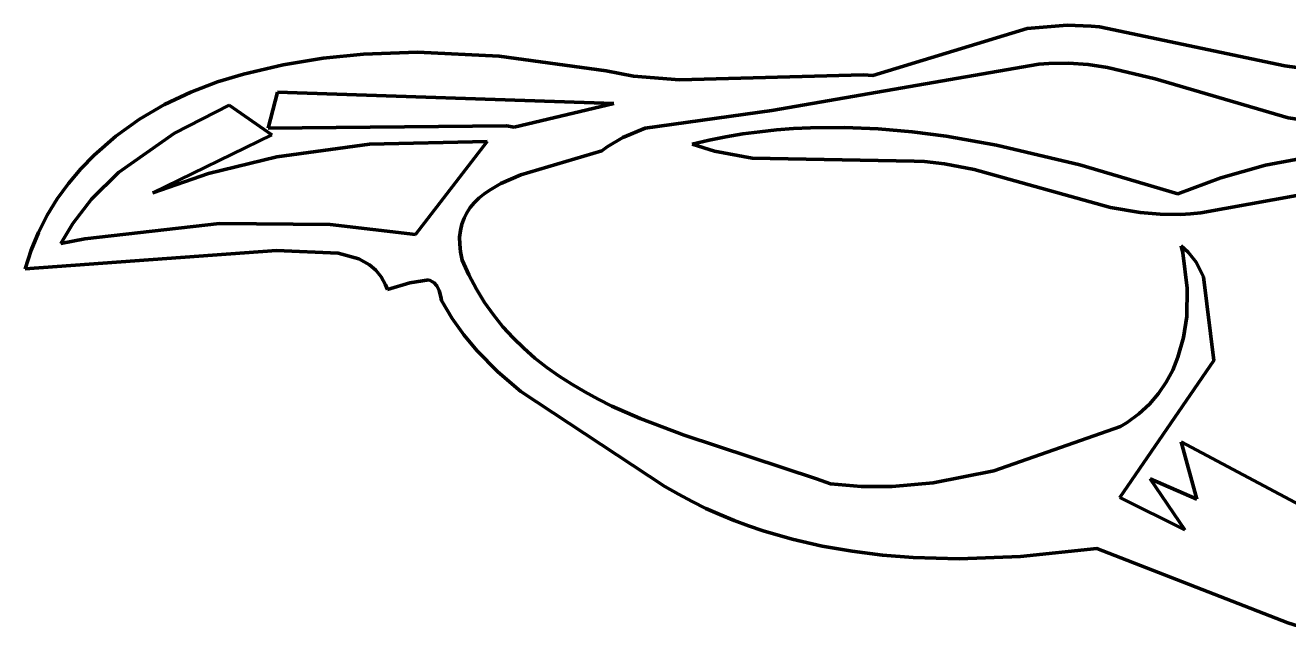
# Model space of a CAD drawing. Header units: millimetres. Extents: x 0 to 10.4, y 0 to 10.4.
# Drawn here: x 6.023 to 6.88, y 6.699 to 7.117 of the extents above; entities that cross this region are included whole.
import ezdxf

# ---------------------------------------------------------------- set-up
doc = ezdxf.new("R2010")
doc.units = ezdxf.units.MM
doc.layers.add('color#2b2b2bff', color=7, linetype='CONTINUOUS', lineweight=100)
doc.layers.add('color#fdfdfdff', color=7, linetype='CONTINUOUS', lineweight=100)

msp = doc.modelspace()

# ---------------------------------------------------------------- linework, layer by layer
at = {"layer": 'color#2b2b2bff'}
for p, q in [((6.70266, 7.11435), (6.72977, 7.11662)), ((6.72977, 7.11662), (6.74622, 7.11604)), ((6.74622, 7.11604), (6.75174, 7.11547)), ((6.75174, 7.11547), (6.8776, 7.08918)), ((6.59807, 7.08264), (6.70266, 7.11435)), ((6.25246, 7.097), (6.2892, 7.09828)), ((6.2892, 7.09828), (6.34441, 7.09571)), ((6.17113, 7.08347), (6.19794, 7.08977)), ((6.19794, 7.08977), (6.22508, 7.09424)), ((6.22508, 7.09424), (6.25246, 7.097)), ((6.34441, 7.09571), (6.41716, 7.08562)), ((6.71063, 7.09022), (6.52949, 7.05871)), ((6.71741, 7.09074), (6.71063, 7.09022)), ((6.73085, 7.09087), (6.71741, 7.09074)), ((6.74412, 7.08993), (6.73085, 7.09087)), ((6.75725, 7.08805), (6.74412, 7.08993)), ((6.8776, 7.08918), (6.9177, 7.08349)), ((6.15348, 7.07818), (6.17113, 7.08347)), ((6.41716, 7.08562), (6.43571, 7.08212)), ((6.43571, 7.08212), (6.46677, 7.07967)), ((6.46677, 7.07967), (6.59181, 7.08306)), ((6.59181, 7.08306), (6.59807, 7.08264)), ((6.78965, 7.08035), (6.75725, 7.08805)), ((6.13524, 7.07135), (6.15348, 7.07818)), ((6.87987, 7.05393), (6.78965, 7.08035)), ((6.11752, 7.06291), (6.13524, 7.07135)), ((6.1941, 7.07116), (6.18789, 7.04688)), ((6.42236, 7.06358), (6.1941, 7.07116)), ((6.3548, 7.04759), (6.42236, 7.06358)), ((6.10055, 7.05292), (6.11752, 7.06291)), ((6.16135, 7.06236), (6.12426, 7.04347)), ((6.1902, 7.04225), (6.16135, 7.06236)), ((6.52949, 7.05871), (6.4435, 7.04679)), ((6.08455, 7.04146), (6.10055, 7.05292)), ((6.18789, 7.04688), (6.34954, 7.04846)), ((6.34954, 7.04846), (6.3548, 7.04759)), ((6.4435, 7.04679), (6.4284, 7.04047)), ((6.53276, 7.04565), (6.54425, 7.04653)), ((6.54425, 7.04653), (6.55575, 7.04708)), ((6.55575, 7.04708), (6.57875, 7.04728)), ((6.57875, 7.04728), (6.60176, 7.04632)), ((6.60176, 7.04632), (6.62474, 7.04432)), ((6.89967, 7.05098), (6.87987, 7.05393)), ((6.06974, 7.02857), (6.08455, 7.04146)), ((6.12426, 7.04347), (6.08625, 7.01672)), ((6.10958, 7.00298), (6.1902, 7.04225)), ((6.3363, 7.03785), (6.25654, 7.03601)), ((6.28783, 6.97476), (6.3363, 7.03785)), ((6.4284, 7.04047), (6.41769, 7.03405)), ((6.47554, 7.03597), (6.48694, 7.03865)), ((6.48694, 7.03865), (6.49837, 7.04095)), ((6.49837, 7.04095), (6.50982, 7.04287)), ((6.50982, 7.04287), (6.52128, 7.04443)), ((6.52128, 7.04443), (6.53276, 7.04565)), ((6.62474, 7.04432), (6.64768, 7.04137)), ((6.64768, 7.04137), (6.68193, 7.03538)), ((6.25654, 7.03601), (6.19362, 7.02746)), ((6.41425, 7.03155), (6.40196, 7.02779)), ((6.41769, 7.03405), (6.41425, 7.03155)), ((6.49062, 7.03115), (6.47554, 7.03597)), ((6.51621, 7.02652), (6.49062, 7.03115)), ((6.68193, 7.03538), (6.73845, 7.02202)), ((6.06065, 7.01922), (6.06974, 7.02857)), ((6.19362, 7.02746), (6.14734, 7.0161)), ((6.40196, 7.02779), (6.3592, 7.01517)), ((6.62615, 7.0245), (6.51621, 7.02652)), ((6.63301, 7.02411), (6.62615, 7.0245)), ((6.6466, 7.02257), (6.63301, 7.02411)), ((6.66675, 7.01875), (6.6466, 7.02257)), ((6.73845, 7.02202), (6.80486, 7.00231)), ((6.83422, 7.01321), (6.86433, 7.02164)), ((6.86433, 7.02164), (6.90277, 7.02883)), ((6.05225, 7.00928), (6.06065, 7.01922)), ((6.08625, 7.01672), (6.06797, 6.99864)), ((6.14734, 7.0161), (6.10958, 7.00298)), ((6.3592, 7.01517), (6.34573, 7.00931)), ((6.75936, 6.99311), (6.66675, 7.01875)), ((6.80486, 7.00231), (6.83422, 7.01321)), ((6.04461, 6.99878), (6.05225, 7.00928)), ((6.33768, 7.00464), (6.33402, 7.00203)), ((6.34573, 7.00931), (6.33768, 7.00464)), ((6.93703, 7.01033), (6.82064, 6.98939)), ((6.0378, 6.98773), (6.04461, 6.99878)), ((6.06797, 6.99864), (6.05527, 6.98223)), ((6.32761, 6.99621), (6.32491, 6.99297)), ((6.33066, 6.99923), (6.32761, 6.99621)), ((6.33402, 7.00203), (6.33066, 6.99923)), ((6.03188, 6.97614), (6.0378, 6.98773)), ((6.32259, 6.98949), (6.32068, 6.98576)), ((6.32491, 6.99297), (6.32259, 6.98949)), ((6.77947, 6.98965), (6.75936, 6.99311)), ((6.79303, 6.98843), (6.77947, 6.98965)), ((6.80674, 6.98829), (6.79303, 6.98843)), ((6.81367, 6.98867), (6.80674, 6.98829)), ((6.82064, 6.98939), (6.81367, 6.98867)), ((6.05527, 6.98223), (6.04706, 6.96867)), ((6.06345, 6.97173), (6.15468, 6.9821)), ((6.15468, 6.9821), (6.2298, 6.98154)), ((6.2298, 6.98154), (6.28783, 6.97476)), ((6.31921, 6.98177), (6.31821, 6.9775)), ((6.32068, 6.98576), (6.31921, 6.98177)), ((6.02693, 6.96405), (6.03188, 6.97614)), ((6.04706, 6.96867), (6.06345, 6.97173)), ((6.31821, 6.9775), (6.31771, 6.97294)), ((6.31771, 6.97294), (6.31774, 6.96807)), ((6.023, 6.95146), (6.02693, 6.96405)), ((6.19344, 6.9639), (6.023, 6.95146)), ((6.23532, 6.96196), (6.19344, 6.9639)), ((6.24926, 6.95825), (6.23532, 6.96196)), ((6.31774, 6.96807), (6.31834, 6.96289)), ((6.31834, 6.96289), (6.31953, 6.95737)), ((6.80833, 6.96222), (6.80729, 6.96694)), ((6.80729, 6.96694), (6.81198, 6.96282)), ((6.81139, 6.93819), (6.80833, 6.96222)), ((6.81198, 6.96282), (6.81748, 6.95603)), ((6.25655, 6.95421), (6.24926, 6.95825)), ((6.2608, 6.95057), (6.25655, 6.95421)), ((6.31953, 6.95737), (6.32403, 6.94724)), ((6.81748, 6.95603), (6.8224, 6.94602)), ((6.26448, 6.94606), (6.2608, 6.95057)), ((6.26751, 6.94058), (6.26448, 6.94606)), ((6.29681, 6.94385), (6.28387, 6.94196)), ((6.30025, 6.94206), (6.29681, 6.94385)), ((6.32403, 6.94724), (6.32907, 6.93767)), ((6.8224, 6.94602), (6.82928, 6.88914)), ((6.26876, 6.93745), (6.26751, 6.94058)), ((6.28387, 6.94196), (6.26876, 6.93745)), ((6.30217, 6.93984), (6.30025, 6.94206)), ((6.30374, 6.93667), (6.30217, 6.93984)), ((6.30493, 6.93242), (6.30374, 6.93667)), ((6.32907, 6.93767), (6.33459, 6.92865)), ((6.811, 6.91897), (6.81139, 6.93819)), ((6.30536, 6.92986), (6.30493, 6.93242)), ((6.31252, 6.91779), (6.30536, 6.92986)), ((6.33459, 6.92865), (6.3406, 6.92015)), ((6.32052, 6.90653), (6.31252, 6.91779)), ((6.3406, 6.92015), (6.34705, 6.91214)), ((6.80887, 6.90489), (6.811, 6.91897)), ((6.34705, 6.91214), (6.35392, 6.9046)), ((6.32926, 6.89601), (6.32052, 6.90653)), ((6.35392, 6.9046), (6.36119, 6.89751)), ((6.80504, 6.89137), (6.80887, 6.90489)), ((6.34359, 6.88145), (6.32926, 6.89601)), ((6.36119, 6.89751), (6.36883, 6.89084)), ((6.36883, 6.89084), (6.37681, 6.88457)), ((6.37681, 6.88457), (6.38512, 6.87868)), ((6.82928, 6.88914), (6.7657, 6.79629)), ((6.80149, 6.88276), (6.80504, 6.89137)), ((6.35913, 6.86813), (6.34359, 6.88145)), ((6.38512, 6.87868), (6.39372, 6.87313)), ((6.79711, 6.87457), (6.80149, 6.88276)), ((6.4569, 6.80371), (6.35913, 6.86813)), ((6.39372, 6.87313), (6.40258, 6.86791)), ((6.40258, 6.86791), (6.41169, 6.86299)), ((6.78568, 6.85967), (6.79185, 6.86685)), ((6.79185, 6.86685), (6.79711, 6.87457)), ((6.41169, 6.86299), (6.42101, 6.85835)), ((6.42101, 6.85835), (6.4402, 6.8498)), ((6.77858, 6.85311), (6.78568, 6.85967)), ((6.4402, 6.8498), (6.46997, 6.83846)), ((6.7705, 6.84721), (6.77858, 6.85311)), ((6.68014, 6.81444), (6.76609, 6.84454)), ((6.76609, 6.84454), (6.7705, 6.84721)), ((6.46997, 6.83846), (6.55986, 6.80892)), ((6.81782, 6.79508), (6.80731, 6.83406)), ((6.80731, 6.83406), (6.91768, 6.77521)), ((6.55986, 6.80892), (6.56934, 6.80554)), ((6.61109, 6.8037), (6.63887, 6.80619)), ((6.63887, 6.80619), (6.68014, 6.81444)), ((6.80971, 6.77444), (6.78613, 6.80889)), ((6.78613, 6.80889), (6.81782, 6.79508)), ((6.46608, 6.79844), (6.4569, 6.80371)), ((6.47539, 6.79352), (6.46608, 6.79844)), ((6.56934, 6.80554), (6.59021, 6.80371)), ((6.59021, 6.80371), (6.61109, 6.8037)), ((6.48481, 6.78893), (6.47539, 6.79352)), ((6.7657, 6.79629), (6.80971, 6.77444)), ((6.49434, 6.78467), (6.48481, 6.78893)), ((6.50397, 6.78072), (6.49434, 6.78467)), ((6.5137, 6.77709), (6.50397, 6.78072)), ((6.52352, 6.77377), (6.5137, 6.77709)), ((6.5434, 6.768), (6.52352, 6.77377)), ((6.56356, 6.76335), (6.5434, 6.768)), ((6.58396, 6.75977), (6.56356, 6.76335)), ((6.60456, 6.75718), (6.58396, 6.75977)), ((6.62529, 6.75552), (6.60456, 6.75718)), ((6.65655, 6.75465), (6.62529, 6.75552)), ((6.69827, 6.75617), (6.65655, 6.75465)), ((6.74994, 6.76166), (6.69827, 6.75617)), ((6.87951, 6.71125), (6.74994, 6.76166)), ((6.91842, 6.69913), (6.87951, 6.71125))]:
    msp.add_line(p, q, dxfattribs=at)
at = {"layer": 'color#fdfdfdff'}
for p, q in [((6.72977, 7.11662), (6.70266, 7.11435)), ((6.74622, 7.11604), (6.72977, 7.11662)), ((6.75174, 7.11547), (6.74622, 7.11604)), ((6.8776, 7.08918), (6.75174, 7.11547)), ((6.70266, 7.11435), (6.59807, 7.08264)), ((6.2892, 7.09828), (6.25246, 7.097)), ((6.34441, 7.09571), (6.2892, 7.09828)), ((6.19794, 7.08977), (6.17113, 7.08347)), ((6.22508, 7.09424), (6.19794, 7.08977)), ((6.25246, 7.097), (6.22508, 7.09424)), ((6.41716, 7.08562), (6.34441, 7.09571)), ((6.52949, 7.05871), (6.71063, 7.09022)), ((6.71063, 7.09022), (6.71741, 7.09074)), ((6.71741, 7.09074), (6.73085, 7.09087)), ((6.73085, 7.09087), (6.74412, 7.08993)), ((6.74412, 7.08993), (6.75725, 7.08805)), ((6.9177, 7.08349), (6.8776, 7.08918)), ((6.17113, 7.08347), (6.15348, 7.07818)), ((6.43571, 7.08212), (6.41716, 7.08562)), ((6.46677, 7.07967), (6.43571, 7.08212)), ((6.59181, 7.08306), (6.46677, 7.07967)), ((6.59807, 7.08264), (6.59181, 7.08306)), ((6.75725, 7.08805), (6.78965, 7.08035)), ((6.15348, 7.07818), (6.13524, 7.07135)), ((6.78965, 7.08035), (6.87987, 7.05393)), ((6.13524, 7.07135), (6.11752, 7.06291)), ((6.18789, 7.04688), (6.1941, 7.07116)), ((6.1941, 7.07116), (6.42236, 7.06358)), ((6.42236, 7.06358), (6.3548, 7.04759)), ((6.11752, 7.06291), (6.10055, 7.05292)), ((6.12426, 7.04347), (6.16135, 7.06236)), ((6.16135, 7.06236), (6.1902, 7.04225)), ((6.4435, 7.04679), (6.52949, 7.05871)), ((6.10055, 7.05292), (6.08455, 7.04146)), ((6.34954, 7.04846), (6.18789, 7.04688)), ((6.3548, 7.04759), (6.34954, 7.04846)), ((6.4284, 7.04047), (6.4435, 7.04679)), ((6.54425, 7.04653), (6.53276, 7.04565)), ((6.55575, 7.04708), (6.54425, 7.04653)), ((6.57875, 7.04728), (6.55575, 7.04708)), ((6.60176, 7.04632), (6.57875, 7.04728)), ((6.62474, 7.04432), (6.60176, 7.04632)), ((6.87987, 7.05393), (6.89967, 7.05098)), ((6.08455, 7.04146), (6.06974, 7.02857)), ((6.08625, 7.01672), (6.12426, 7.04347)), ((6.1902, 7.04225), (6.10958, 7.00298)), ((6.25654, 7.03601), (6.3363, 7.03785)), ((6.3363, 7.03785), (6.28783, 6.97476)), ((6.41769, 7.03405), (6.4284, 7.04047)), ((6.48694, 7.03865), (6.47554, 7.03597)), ((6.49837, 7.04095), (6.48694, 7.03865)), ((6.50982, 7.04287), (6.49837, 7.04095)), ((6.52128, 7.04443), (6.50982, 7.04287)), ((6.53276, 7.04565), (6.52128, 7.04443)), ((6.64768, 7.04137), (6.62474, 7.04432)), ((6.68193, 7.03538), (6.64768, 7.04137)), ((6.19362, 7.02746), (6.25654, 7.03601)), ((6.40196, 7.02779), (6.41425, 7.03155)), ((6.41425, 7.03155), (6.41769, 7.03405)), ((6.47554, 7.03597), (6.49062, 7.03115)), ((6.49062, 7.03115), (6.51621, 7.02652)), ((6.73845, 7.02202), (6.68193, 7.03538)), ((6.06974, 7.02857), (6.06065, 7.01922)), ((6.14734, 7.0161), (6.19362, 7.02746)), ((6.3592, 7.01517), (6.40196, 7.02779)), ((6.51621, 7.02652), (6.62615, 7.0245)), ((6.62615, 7.0245), (6.63301, 7.02411)), ((6.63301, 7.02411), (6.6466, 7.02257)), ((6.6466, 7.02257), (6.66675, 7.01875)), ((6.80486, 7.00231), (6.73845, 7.02202)), ((6.86433, 7.02164), (6.83422, 7.01321)), ((6.90277, 7.02883), (6.86433, 7.02164)), ((6.06065, 7.01922), (6.05225, 7.00928)), ((6.06797, 6.99864), (6.08625, 7.01672)), ((6.10958, 7.00298), (6.14734, 7.0161)), ((6.34573, 7.00931), (6.3592, 7.01517)), ((6.66675, 7.01875), (6.75936, 6.99311)), ((6.83422, 7.01321), (6.80486, 7.00231)), ((6.05225, 7.00928), (6.04461, 6.99878)), ((6.33402, 7.00203), (6.33768, 7.00464)), ((6.33768, 7.00464), (6.34573, 7.00931)), ((6.82064, 6.98939), (6.93703, 7.01033)), ((6.04461, 6.99878), (6.0378, 6.98773)), ((6.05527, 6.98223), (6.06797, 6.99864)), ((6.32491, 6.99297), (6.32761, 6.99621)), ((6.32761, 6.99621), (6.33066, 6.99923)), ((6.33066, 6.99923), (6.33402, 7.00203)), ((6.0378, 6.98773), (6.03188, 6.97614)), ((6.32068, 6.98576), (6.32259, 6.98949)), ((6.32259, 6.98949), (6.32491, 6.99297)), ((6.75936, 6.99311), (6.77947, 6.98965)), ((6.77947, 6.98965), (6.79303, 6.98843)), ((6.79303, 6.98843), (6.80674, 6.98829)), ((6.80674, 6.98829), (6.81367, 6.98867)), ((6.81367, 6.98867), (6.82064, 6.98939)), ((6.04706, 6.96867), (6.05527, 6.98223)), ((6.15468, 6.9821), (6.06345, 6.97173)), ((6.2298, 6.98154), (6.15468, 6.9821)), ((6.28783, 6.97476), (6.2298, 6.98154)), ((6.31821, 6.9775), (6.31921, 6.98177)), ((6.31921, 6.98177), (6.32068, 6.98576)), ((6.03188, 6.97614), (6.02693, 6.96405)), ((6.06345, 6.97173), (6.04706, 6.96867)), ((6.31771, 6.97294), (6.31821, 6.9775)), ((6.31774, 6.96807), (6.31771, 6.97294)), ((6.02693, 6.96405), (6.023, 6.95146)), ((6.023, 6.95146), (6.19344, 6.9639)), ((6.19344, 6.9639), (6.23532, 6.96196)), ((6.23532, 6.96196), (6.24926, 6.95825)), ((6.31834, 6.96289), (6.31774, 6.96807)), ((6.31953, 6.95737), (6.31834, 6.96289)), ((6.81198, 6.96282), (6.80729, 6.96694)), ((6.80729, 6.96694), (6.80833, 6.96222)), ((6.80833, 6.96222), (6.81139, 6.93819)), ((6.81748, 6.95603), (6.81198, 6.96282)), ((6.24926, 6.95825), (6.25655, 6.95421)), ((6.25655, 6.95421), (6.2608, 6.95057)), ((6.32403, 6.94724), (6.31953, 6.95737)), ((6.8224, 6.94602), (6.81748, 6.95603)), ((6.2608, 6.95057), (6.26448, 6.94606)), ((6.26448, 6.94606), (6.26751, 6.94058)), ((6.28387, 6.94196), (6.29681, 6.94385)), ((6.29681, 6.94385), (6.30025, 6.94206)), ((6.32907, 6.93767), (6.32403, 6.94724)), ((6.82928, 6.88914), (6.8224, 6.94602)), ((6.26751, 6.94058), (6.26876, 6.93745)), ((6.26876, 6.93745), (6.28387, 6.94196)), ((6.30025, 6.94206), (6.30217, 6.93984)), ((6.30217, 6.93984), (6.30374, 6.93667)), ((6.30374, 6.93667), (6.30493, 6.93242)), ((6.33459, 6.92865), (6.32907, 6.93767)), ((6.81139, 6.93819), (6.811, 6.91897)), ((6.30493, 6.93242), (6.30536, 6.92986)), ((6.30536, 6.92986), (6.31252, 6.91779)), ((6.3406, 6.92015), (6.33459, 6.92865)), ((6.31252, 6.91779), (6.32052, 6.90653)), ((6.34705, 6.91214), (6.3406, 6.92015)), ((6.811, 6.91897), (6.80887, 6.90489)), ((6.35392, 6.9046), (6.34705, 6.91214)), ((6.32052, 6.90653), (6.32926, 6.89601)), ((6.36119, 6.89751), (6.35392, 6.9046)), ((6.80887, 6.90489), (6.80504, 6.89137)), ((6.32926, 6.89601), (6.34359, 6.88145)), ((6.36883, 6.89084), (6.36119, 6.89751)), ((6.37681, 6.88457), (6.36883, 6.89084)), ((6.38512, 6.87868), (6.37681, 6.88457)), ((6.7657, 6.79629), (6.82928, 6.88914)), ((6.80504, 6.89137), (6.80149, 6.88276)), ((6.34359, 6.88145), (6.35913, 6.86813)), ((6.39372, 6.87313), (6.38512, 6.87868)), ((6.80149, 6.88276), (6.79711, 6.87457)), ((6.35913, 6.86813), (6.4569, 6.80371)), ((6.40258, 6.86791), (6.39372, 6.87313)), ((6.41169, 6.86299), (6.40258, 6.86791)), ((6.79185, 6.86685), (6.78568, 6.85967)), ((6.79711, 6.87457), (6.79185, 6.86685)), ((6.42101, 6.85835), (6.41169, 6.86299)), ((6.4402, 6.8498), (6.42101, 6.85835)), ((6.78568, 6.85967), (6.77858, 6.85311)), ((6.46997, 6.83846), (6.4402, 6.8498)), ((6.77858, 6.85311), (6.7705, 6.84721)), ((6.76609, 6.84454), (6.68014, 6.81444)), ((6.7705, 6.84721), (6.76609, 6.84454)), ((6.55986, 6.80892), (6.46997, 6.83846)), ((6.91768, 6.77521), (6.80731, 6.83406)), ((6.80731, 6.83406), (6.81782, 6.79508)), ((6.56934, 6.80554), (6.55986, 6.80892)), ((6.63887, 6.80619), (6.61109, 6.8037)), ((6.68014, 6.81444), (6.63887, 6.80619)), ((6.81782, 6.79508), (6.78613, 6.80889)), ((6.78613, 6.80889), (6.80971, 6.77444)), ((6.4569, 6.80371), (6.46608, 6.79844)), ((6.46608, 6.79844), (6.47539, 6.79352)), ((6.59021, 6.80371), (6.56934, 6.80554)), ((6.61109, 6.8037), (6.59021, 6.80371)), ((6.47539, 6.79352), (6.48481, 6.78893)), ((6.80971, 6.77444), (6.7657, 6.79629)), ((6.48481, 6.78893), (6.49434, 6.78467)), ((6.49434, 6.78467), (6.50397, 6.78072)), ((6.50397, 6.78072), (6.5137, 6.77709)), ((6.5137, 6.77709), (6.52352, 6.77377)), ((6.52352, 6.77377), (6.5434, 6.768)), ((6.5434, 6.768), (6.56356, 6.76335)), ((6.56356, 6.76335), (6.58396, 6.75977)), ((6.58396, 6.75977), (6.60456, 6.75718)), ((6.60456, 6.75718), (6.62529, 6.75552)), ((6.62529, 6.75552), (6.65655, 6.75465)), ((6.65655, 6.75465), (6.69827, 6.75617)), ((6.69827, 6.75617), (6.74994, 6.76166)), ((6.74994, 6.76166), (6.87951, 6.71125)), ((6.87951, 6.71125), (6.91842, 6.69913))]:
    msp.add_line(p, q, dxfattribs=at)

doc.saveas('drawing.dxf')
